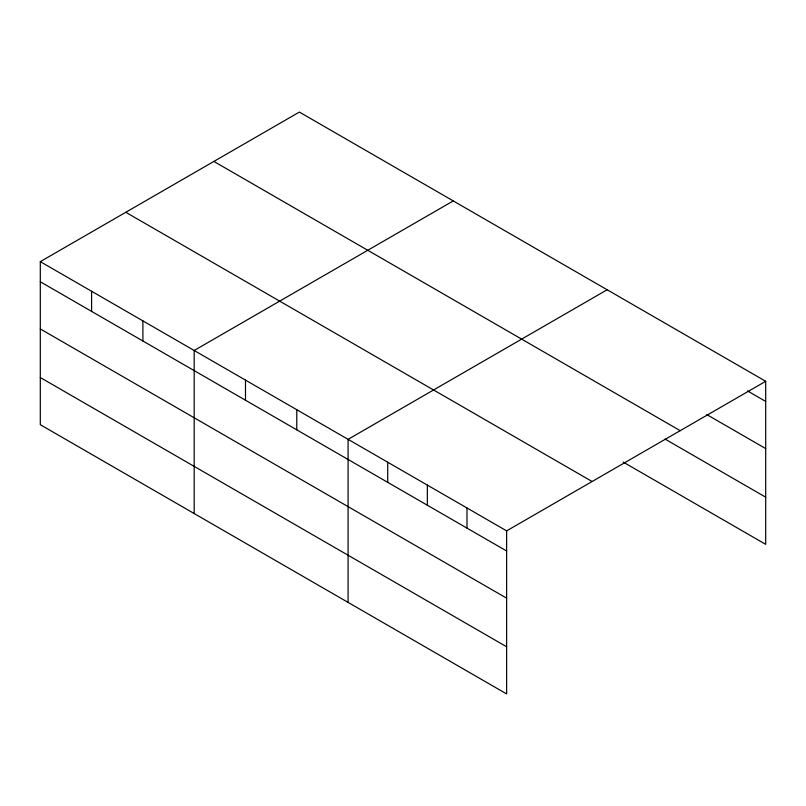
<?xml version="1.0" encoding="UTF-8"?>
<svg xmlns="http://www.w3.org/2000/svg" width="806" height="806" viewBox="0 0 806 806"><rect width="100%" height="100%" fill="white"/><g stroke="black" fill="none" stroke-linecap="round" stroke-linejoin="round"><path stroke-width="1.21" d="M40.3 261.648L506.631 530.872L506.631 693.926L40.3 424.702L40.3 261.648L299.369 112.074L765.7 381.298L765.7 544.352L623.219 462.09M453.264 200.916L194.186 350.489L194.186 513.543M607.15 289.767L348.081 439.341L348.081 602.394M506.631 530.872L765.7 381.298M747.484 390.91L765.7 401.428M706.781 414.576L765.7 448.589M213.882 161.432L680.204 430.666M665 439.048L765.7 497.191M125.796 212.28L592.118 481.514M40.3 281.768L506.631 551.002M40.3 328.939L506.631 598.163M40.3 377.53L506.631 646.765M466.986 507.992L466.986 528.121M427.351 485.111L427.351 505.231M387.716 462.221L387.716 482.351M296.779 409.72L296.779 429.85M245.487 380.11L245.487 400.229M142.894 320.879L142.894 340.998M91.592 291.258L91.592 311.388"/></g></svg>
